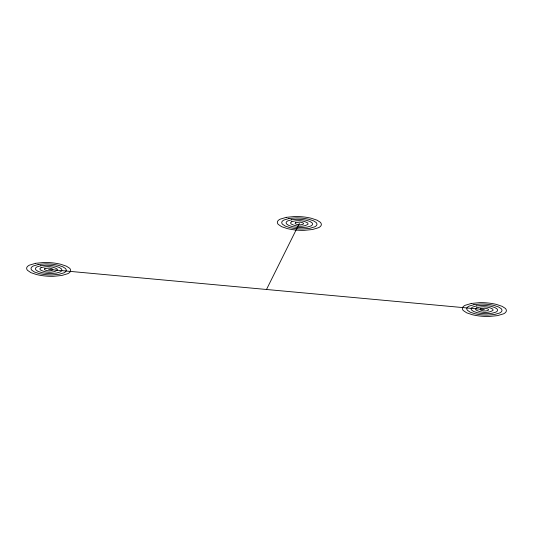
<?xml version="1.0" encoding="UTF-8"?>
<svg xmlns="http://www.w3.org/2000/svg" width="533" height="533" viewBox="0 0 533 533"><rect width="100%" height="100%" fill="white"/><g stroke="black" fill="none" stroke-linecap="round" stroke-linejoin="round"><path stroke-width="0.8" d="M266.493 289.486L299.339 223.44M48.636 269.405L484.357 309.56M40.981 267.693L39.922 268.605L40.175 269.771C45.085 272.656 52.467 273.362 57.351 270.211L57.078 268.972C52.354 266.12 46.144 266.094 40.981 267.693M44.805 268.552L44.406 269.591C46.857 271.031 50.555 271.384 52.994 269.805L52.181 268.759L49.289 268.086L44.805 268.552M291.691 221.721L290.625 222.634L290.878 223.8C295.795 226.692 303.177 227.398 308.054 224.24L307.781 223.001C303.064 220.156 296.854 220.129 291.691 221.721M295.515 222.581L295.109 223.62C297.567 225.066 301.258 225.419 303.697 223.84L302.884 222.787L299.999 222.114L295.515 222.581M476.702 307.847L475.643 308.76L475.896 309.926C480.806 312.811 488.195 313.524 493.072 310.366L492.798 309.127C488.075 306.282 481.872 306.248 476.702 307.847M480.526 308.707L480.126 309.746C482.585 311.185 486.276 311.538 488.714 309.966L487.902 308.913L485.01 308.241L480.526 308.707M35.551 263.315L29.508 265.121A33.739 10.087 13.6 0 0 26.85 267.399A21.54 6.443 13.6 0 0 27.483 270.318L30.907 272.656L36.624 274.575A21.54 6.443 13.6 0 0 45.352 276.007A33.739 10.087 13.6 0 0 53.527 276.301L61.715 275.494L67.758 273.689A33.739 10.087 13.6 0 0 70.416 271.417A22.872 6.842 13.6 0 0 69.743 268.312L66.358 266.154L60.642 264.241A21.54 6.443 13.6 0 0 51.921 262.802A33.739 10.087 13.6 0 0 43.739 262.509L35.551 263.315M38.169 264.535L33.332 265.98A26.99 8.068 13.6 0 0 31.207 267.799A17.236 5.15 13.6 0 0 31.713 270.138L34.452 272.003L39.029 273.542A17.236 5.15 13.6 0 0 46.005 274.688A26.99 8.068 13.6 0 0 52.547 274.921L59.096 274.275L63.933 272.836A26.99 8.068 13.6 0 0 66.059 271.011A18.295 5.47 13.6 0 0 65.519 268.532L62.814 266.806L58.237 265.274A17.236 5.15 13.6 0 0 51.261 264.121A26.99 8.068 13.6 0 0 44.719 263.888L38.169 264.535M40.781 265.754L37.157 266.833A20.241 6.056 13.6 0 0 35.564 268.199A12.925 3.864 13.6 0 0 35.944 269.951L37.996 271.357L41.427 272.503A12.925 3.864 13.6 0 0 46.664 273.369A20.241 6.056 13.6 0 0 51.568 273.542L56.485 273.063L60.109 271.977A20.241 6.056 13.6 0 0 61.701 270.611A13.725 4.104 13.6 0 0 61.295 268.752L59.27 267.453L55.838 266.307A12.925 3.864 13.6 0 0 50.602 265.441A20.241 6.056 13.6 0 0 45.698 265.267L40.781 265.754M286.261 217.351L280.211 219.15A33.739 10.087 13.6 0 0 277.553 221.428A21.54 6.443 13.6 0 0 278.193 224.353L281.611 226.685L287.334 228.604A21.54 6.443 13.6 0 0 296.055 230.043A33.739 10.087 13.6 0 0 304.23 230.336L312.425 229.53L318.468 227.724A33.739 10.087 13.6 0 0 321.126 225.446A22.872 6.842 13.6 0 0 320.446 222.348L317.068 220.189L311.345 218.27A21.54 6.443 13.6 0 0 302.624 216.831A33.739 10.087 13.6 0 0 294.449 216.545L286.261 217.351M288.873 218.563L284.036 220.009A26.99 8.068 13.6 0 0 281.91 221.835A17.236 5.15 13.6 0 0 282.423 224.166L285.162 226.039L289.732 227.571A17.236 5.15 13.6 0 0 296.714 228.724A26.99 8.068 13.6 0 0 303.257 228.957L309.806 228.311L314.643 226.865A26.99 8.068 13.6 0 0 316.769 225.046A18.295 5.47 13.6 0 0 316.229 222.561L313.524 220.835L308.947 219.303A17.236 5.15 13.6 0 0 301.971 218.157A26.99 8.068 13.6 0 0 295.429 217.924L288.873 218.563M291.491 219.783L287.867 220.869A20.241 6.056 13.6 0 0 286.268 222.234A12.925 3.864 13.6 0 0 286.654 223.987L288.706 225.386L292.137 226.538A12.925 3.864 13.6 0 0 297.367 227.398A20.241 6.056 13.6 0 0 302.278 227.578L307.188 227.091L310.819 226.012A20.241 6.056 13.6 0 0 312.411 224.64A13.725 4.104 13.6 0 0 312.005 222.781L309.979 221.488L306.548 220.336A12.925 3.864 13.6 0 0 301.312 219.476A20.241 6.056 13.6 0 0 296.408 219.303L291.491 219.783M471.272 303.47L465.229 305.276A33.739 10.087 13.6 0 0 462.571 307.554A21.54 6.443 13.6 0 0 463.204 310.473L466.628 312.811L472.345 314.73A21.54 6.443 13.6 0 0 481.072 316.169A33.739 10.087 13.6 0 0 489.247 316.455L497.436 315.649L503.485 313.85A33.739 10.087 13.6 0 0 506.143 311.572A22.872 6.842 13.6 0 0 505.464 308.467L502.079 306.315L496.363 304.396A21.54 6.443 13.6 0 0 487.642 302.957A33.739 10.087 13.6 0 0 479.46 302.664L471.272 303.47M473.89 304.689L469.053 306.135A26.99 8.068 13.6 0 0 466.928 307.954A17.236 5.15 13.6 0 0 467.434 310.293L470.173 312.165L474.75 313.697A17.236 5.15 13.6 0 0 481.725 314.843A26.99 8.068 13.6 0 0 488.268 315.076L494.824 314.437L499.654 312.991A26.99 8.068 13.6 0 0 501.786 311.165A18.295 5.47 13.6 0 0 501.24 308.687L498.535 306.961L493.958 305.429A17.236 5.15 13.6 0 0 486.982 304.276A26.99 8.068 13.6 0 0 480.44 304.043L473.89 304.689M476.502 305.909L472.878 306.988A20.241 6.056 13.6 0 0 471.285 308.36A12.925 3.864 13.6 0 0 471.665 310.113L473.717 311.512L477.148 312.664A12.925 3.864 13.6 0 0 482.385 313.524A20.241 6.056 13.6 0 0 487.289 313.697L492.206 313.217L495.83 312.131A20.241 6.056 13.6 0 0 497.429 310.766A13.725 4.104 13.6 0 0 497.022 308.907L494.99 307.614L491.559 306.462A12.925 3.864 13.6 0 0 486.323 305.602A20.241 6.056 13.6 0 0 481.419 305.422L476.502 305.909"/></g></svg>
